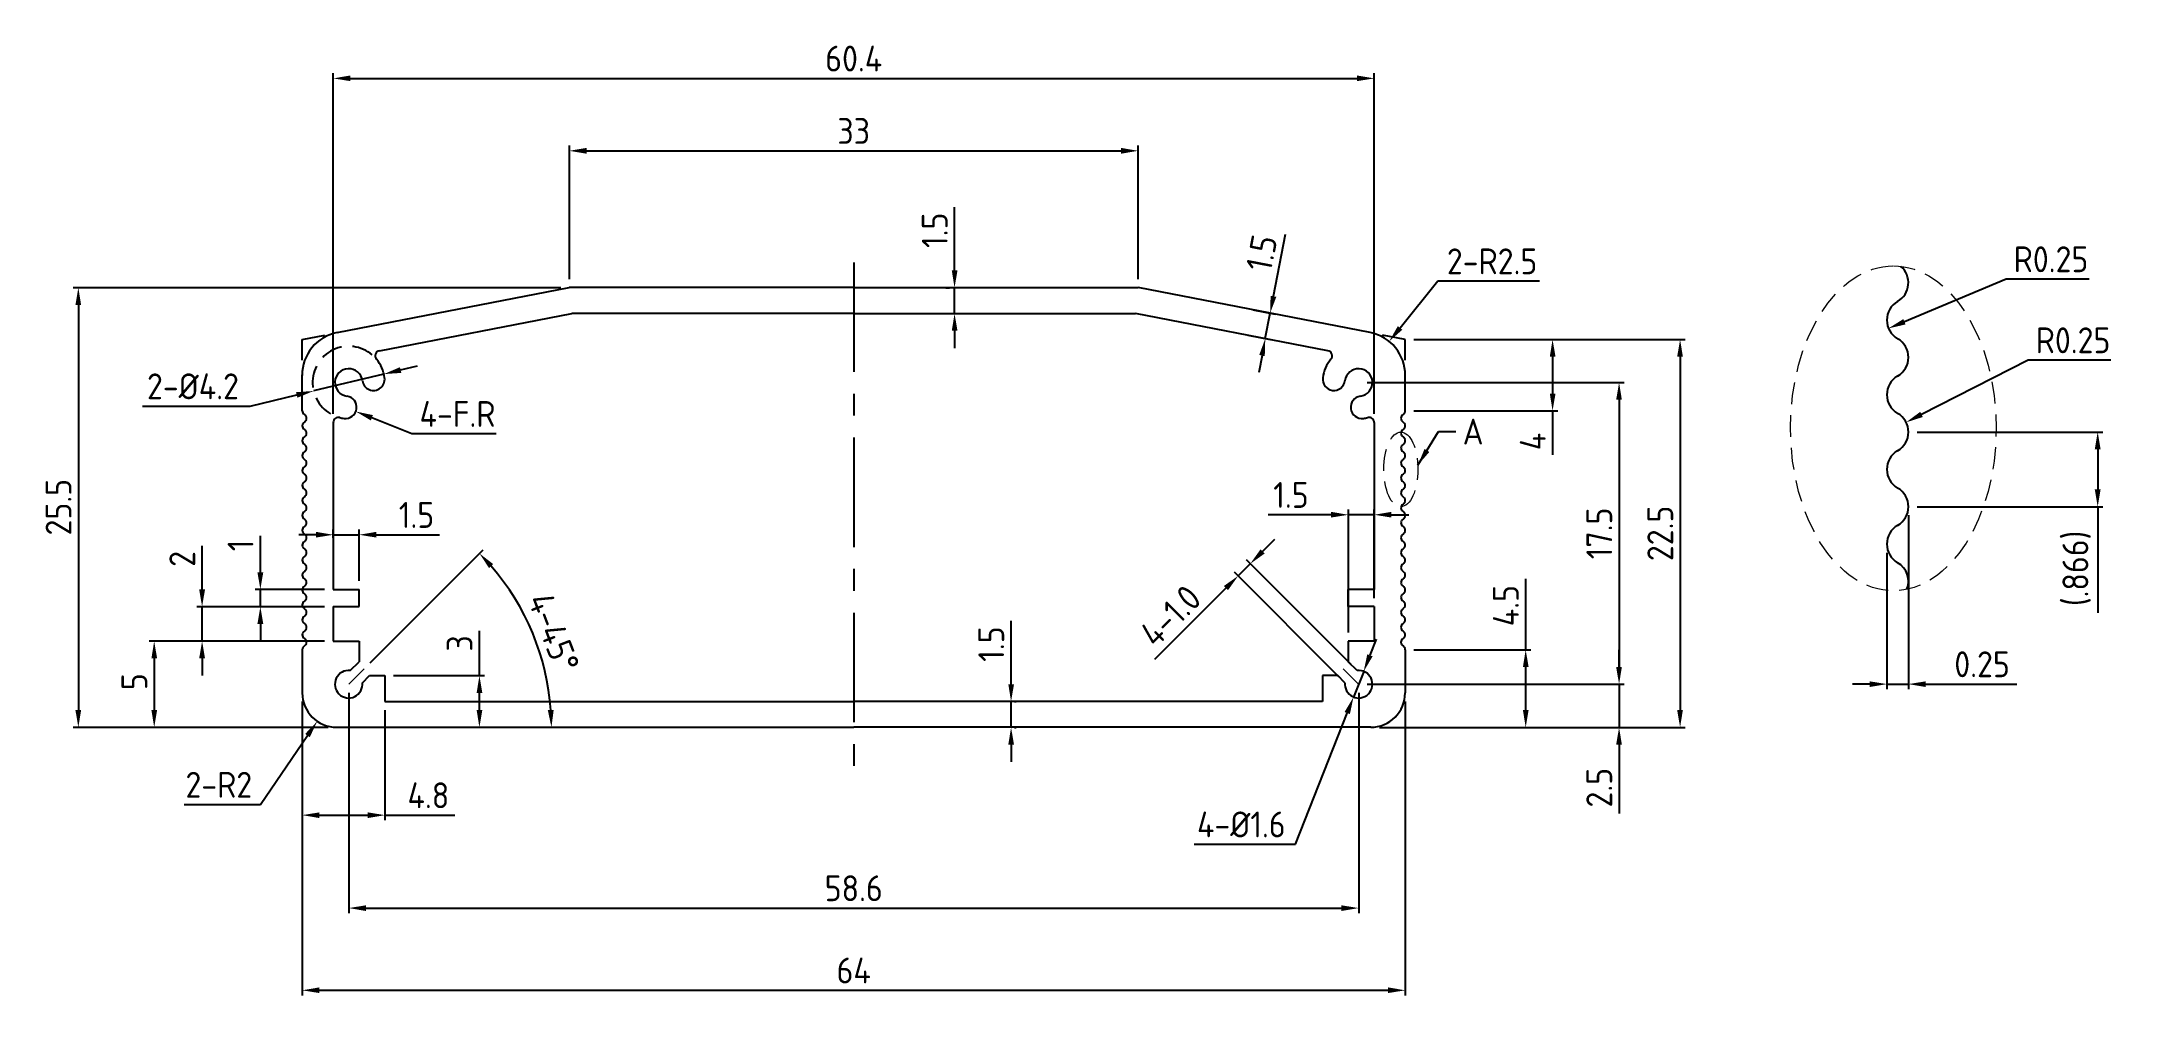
# Model space of a CAD drawing. Header units: millimetres. Extents: x 43 to 164, y 24 to 79.
import ezdxf

# ---------------------------------------------------------------- set-up
doc = ezdxf.new("R2010")
doc.units = ezdxf.units.MM
doc.header["$LTSCALE"] = 0.2
doc.linetypes.add('CENTER', pattern=[50.8, 31.75, -6.35, 6.35, -6.35])
doc.linetypes.add('HIDDEN', pattern=[9.525, 6.35, -3.175])
doc.layers.get('0').update_dxf_attribs({"lineweight": 25})
doc.layers.add('图层1', color=7, linetype='Continuous', lineweight=20)
doc.styles.get("Standard").update_dxf_attribs({"font": 'isocp2.shx'})
doc.dimstyles.new('比例2-1', dxfattribs={"dimtxt": 1.5, "dimasz": 1, "dimexe": 0.3, "dimexo": 0.5, "dimgap": 0.4, "dimtad": 1, "dimdec": 3, "dimdsep": 46, "dimtxsty": 'Standard', "dimcen": 0, "dimclrd": 5, "dimclre": 5, "dimadec": 3, "dimazin": 2, "dimtfac": 1, "dimtdec": 3, "dimtmove": 0, "dimatfit": 3, "dimfxl": 0, "dimarcsym": 0})
doc.dimstyles.new('比例2-1$3', dxfattribs={"dimtxt": 1.5, "dimasz": 1, "dimexe": 0.3, "dimexo": 0.5, "dimgap": 0.4, "dimtad": 1, "dimtih": 1, "dimtoh": 1, "dimdec": 3, "dimdsep": 46, "dimtxsty": 'Standard', "dimcen": 0, "dimclrd": 5, "dimclre": 5, "dimadec": 3, "dimazin": 2, "dimtfac": 1, "dimtdec": 3, "dimtmove": 0, "dimatfit": 3, "dimfxl": 0, "dimarcsym": 0})
doc.dimstyles.new('比例2-1$4', dxfattribs={"dimtxt": 1.5, "dimasz": 1, "dimexe": 0.3, "dimexo": 0.5, "dimgap": 0.4, "dimtad": 1, "dimtih": 1, "dimtoh": 1, "dimdec": 3, "dimdsep": 46, "dimtxsty": 'Standard', "dimcen": 0, "dimclrd": 5, "dimclre": 5, "dimadec": 3, "dimazin": 2, "dimtfac": 1, "dimtdec": 3, "dimtofl": 0, "dimtmove": 0, "dimatfit": 3, "dimfxl": 0, "dimarcsym": 0})

# ---------------------------------------------------------------- blocks, each defined once
blk = doc.blocks.new('*D2')
at = {"layer": 'Defpoints', "color": 0}
for p in [(106.69, 73.16), (73.69, 65.22), (106.69, 65.22)]:
    blk.add_point(p, dxfattribs=at)
at = {"layer": '图层1', "color": 5, "lineweight": -2}
for p, q in [((73.69, 65.72), (73.69, 73.46)), ((74.69, 73.16), (105.69, 73.16)), ((106.69, 65.72), (106.69, 73.46))]:
    blk.add_line(p, q, dxfattribs=at)
at = {"layer": '图层1', "color": 5}
for points in [[(74.69, 73.33), (74.69, 72.99), (73.69, 73.16)], [(105.69, 73.33), (105.69, 72.99), (106.69, 73.16)]]:
    blk.add_solid(points, dxfattribs=at)
at = {"layer": '图层1', "color": 0, "insert": (90.19, 74.31), "char_height": 1.5, "attachment_point": 5}
blk.add_mtext('33', dxfattribs=at)
blk = doc.blocks.new('*D3')
at = {"layer": 'Defpoints', "color": 0}
for p in [(58.19, 41.72), (122.19, 41.72), (122.19, 24.47)]:
    blk.add_point(p, dxfattribs=at)
at = {"layer": '图层1', "color": 5, "lineweight": -2}
for p, q in [((58.19, 41.22), (58.19, 24.17)), ((122.19, 41.22), (122.19, 24.17)), ((59.19, 24.47), (121.19, 24.47))]:
    blk.add_line(p, q, dxfattribs=at)
at = {"layer": '图层1', "color": 5}
for points in [[(59.19, 24.64), (59.19, 24.31), (58.19, 24.47)], [(121.19, 24.64), (121.19, 24.31), (122.19, 24.47)]]:
    blk.add_solid(points, dxfattribs=at)
at = {"layer": '图层1', "color": 0, "insert": (90.19, 25.62), "char_height": 1.5, "attachment_point": 5}
blk.add_mtext('64', dxfattribs=at)
blk = doc.blocks.new('*D4')
at = {"layer": 'Defpoints', "color": 0}
for p in [(60.89, 42.22), (119.49, 42.22), (119.49, 29.24)]:
    blk.add_point(p, dxfattribs=at)
at = {"layer": '图层1', "color": 5, "lineweight": -2}
for p, q in [((60.89, 41.72), (60.89, 28.94)), ((119.49, 41.72), (119.49, 28.94)), ((61.89, 29.24), (118.49, 29.24))]:
    blk.add_line(p, q, dxfattribs=at)
at = {"layer": '图层1', "color": 5}
for points in [[(61.89, 29.4), (61.89, 29.07), (60.89, 29.24)], [(118.49, 29.4), (118.49, 29.07), (119.49, 29.24)]]:
    blk.add_solid(points, dxfattribs=at)
at = {"layer": '图层1', "color": 0, "insert": (90.19, 30.39), "char_height": 1.5, "attachment_point": 5}
blk.add_mtext('58.6', dxfattribs=at)
blk = doc.blocks.new('*D5')
at = {"layer": 'Defpoints', "color": 0}
for p in [(120.39, 77.36), (59.99, 57.4), (120.39, 57.4)]:
    blk.add_point(p, dxfattribs=at)
at = {"layer": '图层1', "color": 5, "lineweight": -2}
for p, q in [((59.99, 57.9), (59.99, 77.66)), ((60.99, 77.36), (119.39, 77.36)), ((120.39, 57.9), (120.39, 77.66))]:
    blk.add_line(p, q, dxfattribs=at)
at = {"layer": '图层1', "color": 5}
for points in [[(60.99, 77.53), (60.99, 77.2), (59.99, 77.36)], [(119.39, 77.53), (119.39, 77.2), (120.39, 77.36)]]:
    blk.add_solid(points, dxfattribs=at)
at = {"layer": '图层1', "color": 0, "insert": (90.19, 78.51), "char_height": 1.5, "attachment_point": 5}
blk.add_mtext('60.4', dxfattribs=at)
blk = doc.blocks.new('*D6')
at = {"layer": 'Defpoints', "color": 0}
for p in [(122.19, 62.22), (120.19, 39.72), (138.14, 39.72)]:
    blk.add_point(p, dxfattribs=at)
at = {"layer": '图层1', "color": 5, "lineweight": -2}
for p, q in [((122.69, 62.22), (138.44, 62.22)), ((138.14, 61.22), (138.14, 40.72)), ((120.69, 39.72), (138.44, 39.72))]:
    blk.add_line(p, q, dxfattribs=at)
at = {"layer": '图层1', "color": 5}
for points in [[(137.97, 61.22), (138.3, 61.22), (138.14, 62.22)], [(137.97, 40.72), (138.3, 40.72), (138.14, 39.72)]]:
    blk.add_solid(points, dxfattribs=at)
at = {"layer": '图层1', "color": 0, "insert": (136.99, 50.97), "char_height": 1.5, "attachment_point": 5, "rotation": 90}
blk.add_mtext('22.5', dxfattribs=at)
blk = doc.blocks.new('*D7')
at = {"layer": 'Defpoints', "color": 0}
for p in [(119.49, 59.72), (119.49, 42.22), (134.6, 42.22)]:
    blk.add_point(p, dxfattribs=at)
at = {"layer": '图层1', "color": 5, "lineweight": -2}
for p, q in [((119.99, 59.72), (134.9, 59.72)), ((134.6, 58.72), (134.6, 43.22)), ((119.99, 42.22), (134.9, 42.22))]:
    blk.add_line(p, q, dxfattribs=at)
at = {"layer": '图层1', "color": 5}
for points in [[(134.43, 58.72), (134.76, 58.72), (134.6, 59.72)], [(134.43, 43.22), (134.76, 43.22), (134.6, 42.22)]]:
    blk.add_solid(points, dxfattribs=at)
at = {"layer": '图层1', "color": 0, "insert": (133.45, 50.97), "char_height": 1.5, "attachment_point": 5, "rotation": 90}
blk.add_mtext('17.5', dxfattribs=at)
blk = doc.blocks.new('*D8')
at = {"layer": 'Defpoints', "color": 0}
for p in [(134.6, 42.22), (129.28, 39.72), (134.6, 39.72)]:
    blk.add_point(p, dxfattribs=at)
at = {"layer": '图层1', "color": 5, "lineweight": -2}
for p, q in [((134.6, 43.22), (134.6, 44.22)), ((134.1, 42.22), (134.3, 42.22)), ((134.6, 42.22), (134.6, 39.72)), ((129.78, 39.72), (134.9, 39.72)), ((134.6, 38.72), (134.6, 34.72))]:
    blk.add_line(p, q, dxfattribs=at)
at = {"layer": '图层1', "color": 5}
for points in [[(134.43, 43.22), (134.76, 43.22), (134.6, 42.22)], [(134.43, 38.72), (134.76, 38.72), (134.6, 39.72)]]:
    blk.add_solid(points, dxfattribs=at)
at = {"layer": '图层1', "color": 0, "insert": (133.45, 36.22), "char_height": 1.5, "attachment_point": 5, "rotation": 90}
blk.add_mtext('2.5', dxfattribs=at)
blk = doc.blocks.new('*D9')
at = {"layer": 'Defpoints', "color": 0}
for p in [(73.69, 65.22), (45.2, 39.72), (60.19, 39.72)]:
    blk.add_point(p, dxfattribs=at)
at = {"layer": '图层1', "color": 5, "lineweight": -2}
for p, q in [((73.19, 65.22), (44.9, 65.22)), ((45.2, 64.22), (45.2, 40.72)), ((59.69, 39.72), (44.9, 39.72))]:
    blk.add_line(p, q, dxfattribs=at)
at = {"layer": '图层1', "color": 5}
for points in [[(45.03, 64.22), (45.36, 64.22), (45.2, 65.22)], [(45.03, 40.72), (45.36, 40.72), (45.2, 39.72)]]:
    blk.add_solid(points, dxfattribs=at)
at = {"layer": '图层1', "color": 0, "insert": (44.05, 52.49), "char_height": 1.5, "attachment_point": 5, "rotation": 90}
blk.add_mtext('25.5', dxfattribs=at)
blk = doc.blocks.new('*D10')
at = {"layer": 'Defpoints', "color": 0}
for p in [(119.78, 42.97), (119.19, 41.48)]:
    blk.add_point(p, dxfattribs=at)
at = {"layer": '图层1', "color": 5, "lineweight": -2}
for p, q in [((120.15, 43.9), (120.52, 44.83)), ((119.78, 42.97), (119.19, 41.48)), ((115.82, 32.94), (118.83, 40.55)), ((109.95, 32.94), (115.82, 32.94))]:
    blk.add_line(p, q, dxfattribs=at)
at = {"layer": '图层1', "color": 5}
for points in [[(119.99, 43.96), (120.3, 43.84), (119.78, 42.97)], [(118.67, 40.61), (118.98, 40.49), (119.19, 41.48)]]:
    blk.add_solid(points, dxfattribs=at)
at = {"layer": '图层1', "color": 0, "insert": (112.68, 34.09), "char_height": 1.5, "attachment_point": 5}
blk.add_mtext('4-%%C1.6', dxfattribs=at)
blk = doc.blocks.new('*D11')
at = {"layer": 'Defpoints', "color": 0}
for p in [(99.02, 41.22), (99.32, 41.22), (99.02, 39.72)]:
    blk.add_point(p, dxfattribs=at)
at = {"layer": '图层1', "color": 5, "lineweight": -2}
for p, q in [((99.32, 42.22), (99.32, 45.89)), ((99.32, 39.72), (99.32, 41.22)), ((99.52, 41.22), (99.62, 41.22)), ((99.32, 38.72), (99.32, 37.72)), ((99.52, 39.72), (99.62, 39.72))]:
    blk.add_line(p, q, dxfattribs=at)
at = {"layer": '图层1', "color": 5}
for points in [[(99.16, 42.22), (99.49, 42.22), (99.32, 41.22)], [(99.16, 38.72), (99.49, 38.72), (99.32, 39.72)]]:
    blk.add_solid(points, dxfattribs=at)
at = {"layer": '图层1', "color": 0, "insert": (98.17, 44.55), "char_height": 1.5, "attachment_point": 5, "rotation": 90}
blk.add_mtext('1.5', dxfattribs=at)
blk = doc.blocks.new('*D12')
at = {"layer": 'Defpoints', "color": 0}
for p in [(62.99, 42.72), (68.47, 39.72), (70.29, 39.72)]:
    blk.add_point(p, dxfattribs=at)
at = {"layer": '图层1', "color": 5, "lineweight": -2}
for p, q in [((68.47, 42.72), (68.47, 45.32)), ((63.49, 42.72), (68.77, 42.72)), ((68.47, 40.72), (68.47, 41.72)), ((69.79, 39.72), (68.17, 39.72))]:
    blk.add_line(p, q, dxfattribs=at)
at = {"layer": '图层1', "color": 5}
for points in [[(68.31, 41.72), (68.64, 41.72), (68.47, 42.72)], [(68.31, 40.72), (68.64, 40.72), (68.47, 39.72)]]:
    blk.add_solid(points, dxfattribs=at)
at = {"layer": '图层1', "color": 0, "insert": (67.32, 44.59), "char_height": 1.5, "attachment_point": 5, "rotation": 90}
blk.add_mtext('3', dxfattribs=at)
blk = doc.blocks.new('*D13')
at = {"layer": 'Defpoints', "color": 0}
for p in [(58.19, 41.72), (62.99, 41.22), (62.99, 34.63)]:
    blk.add_point(p, dxfattribs=at)
at = {"layer": '图层1', "color": 5, "lineweight": -2}
for p, q in [((58.19, 41.22), (58.19, 34.33)), ((62.99, 40.72), (62.99, 34.33)), ((59.19, 34.63), (61.99, 34.63)), ((62.99, 34.63), (67.04, 34.63))]:
    blk.add_line(p, q, dxfattribs=at)
at = {"layer": '图层1', "color": 5}
for points in [[(59.19, 34.79), (59.19, 34.46), (58.19, 34.63)], [(61.99, 34.79), (61.99, 34.46), (62.99, 34.63)]]:
    blk.add_solid(points, dxfattribs=at)
at = {"layer": '图层1', "color": 0, "insert": (65.51, 35.78), "char_height": 1.5, "attachment_point": 5}
blk.add_mtext('4.8', dxfattribs=at)
blk = doc.blocks.new('*D14')
at = {"layer": 'Defpoints', "color": 0}
for p in [(59.99, 44.72), (49.6, 39.72), (56.84, 39.72)]:
    blk.add_point(p, dxfattribs=at)
at = {"layer": '图层1', "color": 5, "lineweight": -2}
for p, q in [((59.49, 44.72), (49.3, 44.72)), ((49.6, 43.72), (49.6, 40.72)), ((56.34, 39.72), (49.3, 39.72))]:
    blk.add_line(p, q, dxfattribs=at)
at = {"layer": '图层1', "color": 5}
for points in [[(49.44, 43.72), (49.77, 43.72), (49.6, 44.72)], [(49.44, 40.72), (49.77, 40.72), (49.6, 39.72)]]:
    blk.add_solid(points, dxfattribs=at)
at = {"layer": '图层1', "color": 0, "insert": (48.45, 42.37), "char_height": 1.5, "attachment_point": 5, "rotation": 90}
blk.add_mtext('5', dxfattribs=at)
blk = doc.blocks.new('*D15')
at = {"layer": 'Defpoints', "color": 0}
for p in [(96.04, 65.22), (96.04, 65.22), (95.62, 63.72)]:
    blk.add_point(p, dxfattribs=at)
at = {"layer": '图层1', "color": 5, "lineweight": -2}
for p, q in [((96.04, 66.22), (96.04, 69.89)), ((95.54, 65.22), (95.74, 65.22)), ((96.04, 63.72), (96.04, 65.22)), ((96.04, 62.72), (96.04, 61.72)), ((96.12, 63.72), (96.34, 63.72))]:
    blk.add_line(p, q, dxfattribs=at)
at = {"layer": '图层1', "color": 5}
for points in [[(95.88, 66.22), (96.21, 66.22), (96.04, 65.22)], [(95.88, 62.72), (96.21, 62.72), (96.04, 63.72)]]:
    blk.add_solid(points, dxfattribs=at)
at = {"layer": '图层1', "color": 0, "insert": (94.89, 68.55), "char_height": 1.5, "attachment_point": 5, "rotation": 90}
blk.add_mtext('1.5', dxfattribs=at)
blk = doc.blocks.new('*D16')
at = {"layer": 'Defpoints', "color": 0}
for p in [(112.85, 64.03), (114.35, 63.74), (112.57, 62.56)]:
    blk.add_point(p, dxfattribs=at)
at = {"layer": '图层1', "color": 5, "lineweight": -2}
for p, q in [((114.54, 64.72), (115.24, 68.32)), ((113.35, 63.93), (114.65, 63.68)), ((114.07, 62.27), (114.35, 63.74)), ((113.06, 62.46), (114.36, 62.21)), ((113.88, 61.28), (113.69, 60.3))]:
    blk.add_line(p, q, dxfattribs=at)
at = {"layer": '图层1', "color": 5}
for points in [[(114.38, 64.75), (114.71, 64.69), (114.35, 63.74)], [(113.72, 61.32), (114.04, 61.25), (114.07, 62.27)]]:
    blk.add_solid(points, dxfattribs=at)
at = {"layer": '图层1', "color": 0, "insert": (113.86, 67.23), "char_height": 1.5, "attachment_point": 5, "rotation": 79.0459}
blk.add_mtext('1.5', dxfattribs=at)
blk = doc.blocks.new('*D17')
at = {"layer": 'Defpoints', "color": 0}
for p in [(61.49, 50.89), (59.99, 50.21), (61.49, 47.72)]:
    blk.add_point(p, dxfattribs=at)
at = {"layer": '图层1', "color": 5, "lineweight": -2}
for p, q in [((58.99, 50.89), (57.99, 50.89)), ((59.99, 50.71), (59.99, 51.19)), ((59.99, 50.89), (61.49, 50.89)), ((61.49, 48.22), (61.49, 51.19)), ((62.49, 50.89), (66.15, 50.89))]:
    blk.add_line(p, q, dxfattribs=at)
at = {"layer": '图层1', "color": 5}
for points in [[(58.99, 51.06), (58.99, 50.73), (59.99, 50.89)], [(62.49, 51.06), (62.49, 50.73), (61.49, 50.89)]]:
    blk.add_solid(points, dxfattribs=at)
at = {"layer": '图层1', "color": 0, "insert": (64.82, 52.04), "char_height": 1.5, "attachment_point": 5}
blk.add_mtext('1.5', dxfattribs=at)
blk = doc.blocks.new('*D18')
at = {"layer": 'Defpoints', "color": 0}
for p in [(70.74, 46.85), (60.89, 42.22), (61.78, 43.12), (60.19, 39.72), (90.19, 39.72)]:
    blk.add_point(p, dxfattribs=at)
at = {"layer": '图层1', "color": 5, "lineweight": -2}
blk.add_line((62.14, 43.47), (68.68, 50.02), dxfattribs=at)
blk.add_arc((58.39, 39.72), 14.26, 4.0193, 40.9807, dxfattribs=at)
at = {"layer": '图层1', "color": 5}
for points in [[(69.03, 48.96), (69.27, 49.19), (68.47, 49.81)], [(72.78, 40.73), (72.44, 40.72), (72.65, 39.72)]]:
    blk.add_solid(points, dxfattribs=at)
at = {"layer": '图层1', "color": 0, "insert": (72.78, 45.22), "char_height": 1.5, "attachment_point": 5, "rotation": 290.8867}
blk.add_mtext('4-45%%D', dxfattribs=at)
blk = doc.blocks.new('*D19')
at = {"layer": 'Defpoints', "color": 0}
for p in [(112.5, 48.51), (118.69, 42.31), (119.4, 43.02)]:
    blk.add_point(p, dxfattribs=at)
at = {"layer": '图层1', "color": 5, "lineweight": -2}
for p, q in [((113.91, 49.92), (114.62, 50.63)), ((119.05, 43.37), (112.99, 49.43)), ((118.34, 42.66), (112.29, 48.72)), ((113.2, 49.21), (112.5, 48.51)), ((111.79, 47.8), (107.65, 43.66))]:
    blk.add_line(p, q, dxfattribs=at)
at = {"layer": '图层1', "color": 5}
for points in [[(113.79, 50.04), (114.03, 49.8), (113.2, 49.21)], [(111.67, 47.92), (111.91, 47.68), (112.5, 48.51)]]:
    blk.add_solid(points, dxfattribs=at)
at = {"layer": '图层1', "color": 0, "insert": (108.56, 46.19), "char_height": 1.5, "attachment_point": 5, "rotation": 45}
blk.add_mtext('4-1.0', dxfattribs=at)
blk = doc.blocks.new('*D20')
at = {"layer": 'Defpoints', "color": 0}
for p in [(59.99, 46.72), (52.38, 44.72), (59.99, 44.72)]:
    blk.add_point(p, dxfattribs=at)
at = {"layer": '图层1', "color": 5, "lineweight": -2}
for p, q in [((52.38, 47.72), (52.38, 50.25)), ((59.49, 46.72), (52.08, 46.72)), ((52.38, 44.72), (52.38, 46.72)), ((59.49, 44.72), (52.08, 44.72)), ((52.38, 43.72), (52.38, 42.72))]:
    blk.add_line(p, q, dxfattribs=at)
at = {"layer": '图层1', "color": 5}
for points in [[(52.21, 47.72), (52.55, 47.72), (52.38, 46.72)], [(52.21, 43.72), (52.55, 43.72), (52.38, 44.72)]]:
    blk.add_solid(points, dxfattribs=at)
at = {"layer": '图层1', "color": 0, "insert": (51.23, 49.49), "char_height": 1.5, "attachment_point": 5, "rotation": 90}
blk.add_mtext('2', dxfattribs=at)
blk = doc.blocks.new('*D21')
at = {"layer": 'Defpoints', "color": 0}
for p in [(59.99, 47.72), (55.76, 46.72), (59.99, 46.72)]:
    blk.add_point(p, dxfattribs=at)
at = {"layer": '图层1', "color": 5, "lineweight": -2}
for p, q in [((55.76, 48.72), (55.76, 50.82)), ((59.49, 47.72), (55.46, 47.72)), ((55.76, 46.72), (55.76, 47.72)), ((59.49, 46.72), (55.46, 46.72)), ((55.76, 45.72), (55.76, 44.72))]:
    blk.add_line(p, q, dxfattribs=at)
at = {"layer": '图层1', "color": 5}
for points in [[(55.59, 48.72), (55.93, 48.72), (55.76, 47.72)], [(55.59, 45.72), (55.93, 45.72), (55.76, 46.72)]]:
    blk.add_solid(points, dxfattribs=at)
at = {"layer": '图层1', "color": 0, "insert": (54.61, 50.27), "char_height": 1.5, "attachment_point": 5, "rotation": 90}
blk.add_mtext('1', dxfattribs=at)
blk = doc.blocks.new('*D22')
at = {"layer": 'Defpoints', "color": 0}
for p in [(120.39, 52.05), (120.39, 46.72), (118.89, 44.72)]:
    blk.add_point(p, dxfattribs=at)
at = {"layer": '图层1', "color": 5, "lineweight": -2}
for p, q in [((117.89, 52.05), (114.23, 52.05)), ((118.89, 45.22), (118.89, 52.35)), ((120.39, 52.05), (118.89, 52.05)), ((120.39, 47.22), (120.39, 52.35)), ((121.39, 52.05), (122.39, 52.05))]:
    blk.add_line(p, q, dxfattribs=at)
at = {"layer": '图层1', "color": 5}
for points in [[(117.89, 52.22), (117.89, 51.89), (118.89, 52.05)], [(121.39, 52.22), (121.39, 51.89), (120.39, 52.05)]]:
    blk.add_solid(points, dxfattribs=at)
at = {"layer": '图层1', "color": 0, "insert": (115.56, 53.2), "char_height": 1.5, "attachment_point": 5}
blk.add_mtext('1.5', dxfattribs=at)
blk = doc.blocks.new('*D23')
at = {"layer": 'Defpoints', "color": 0}
for p in [(122.19, 44.22), (126.47, 39.72), (129.18, 39.72)]:
    blk.add_point(p, dxfattribs=at)
at = {"layer": '图层1', "color": 5, "lineweight": -2}
for p, q in [((129.18, 44.22), (129.18, 48.34)), ((122.69, 44.22), (129.48, 44.22)), ((129.18, 40.72), (129.18, 43.22)), ((126.97, 39.72), (129.48, 39.72))]:
    blk.add_line(p, q, dxfattribs=at)
at = {"layer": '图层1', "color": 5}
for points in [[(129.02, 43.22), (129.35, 43.22), (129.18, 44.22)], [(129.02, 40.72), (129.35, 40.72), (129.18, 39.72)]]:
    blk.add_solid(points, dxfattribs=at)
at = {"layer": '图层1', "color": 0, "insert": (128.03, 46.78), "char_height": 1.5, "attachment_point": 5, "rotation": 90}
blk.add_mtext('4.5', dxfattribs=at)
blk = doc.blocks.new('*D24')
at = {"layer": 'Defpoints', "color": 0}
for p in [(58.85, 59.23), (62.93, 60.21)]:
    blk.add_point(p, dxfattribs=at)
at = {"layer": '图层1', "color": 5, "lineweight": -2}
for p, q in [((63.9, 60.45), (64.87, 60.68)), ((62.93, 60.21), (58.85, 59.23)), ((48.93, 58.35), (55.16, 58.35)), ((55.16, 58.35), (57.87, 59))]:
    blk.add_line(p, q, dxfattribs=at)
at = {"layer": '图层1', "color": 5}
for points in [[(63.86, 60.61), (63.94, 60.28), (62.93, 60.21)], [(57.83, 59.16), (57.91, 58.84), (58.85, 59.23)]]:
    blk.add_solid(points, dxfattribs=at)
at = {"layer": '图层1', "color": 0, "insert": (51.85, 59.5), "char_height": 1.5, "attachment_point": 5}
blk.add_mtext('2-%%C4.2', dxfattribs=at)
blk = doc.blocks.new('*D25')
at = {"layer": 'Defpoints', "color": 0}
for p in [(60.7, 58.29), (61.3, 58.04)]:
    blk.add_point(p, dxfattribs=at)
at = {"layer": '图层1', "color": 5, "lineweight": -2}
for p, q in [((64.55, 56.75), (62.23, 57.67)), ((69.45, 56.75), (64.55, 56.75))]:
    blk.add_line(p, q, dxfattribs=at)
at = {"layer": '图层1', "color": 5}
blk.add_solid([(62.29, 57.83), (62.17, 57.52), (61.3, 58.04)], dxfattribs=at)
at = {"layer": '图层1', "color": 0, "insert": (67.2, 57.9), "char_height": 1.5, "attachment_point": 5}
blk.add_mtext('4-F.R', dxfattribs=at)
blk = doc.blocks.new('*D26')
at = {"layer": 'Defpoints', "color": 0}
for p in [(60.19, 41.72), (59.06, 40.07)]:
    blk.add_point(p, dxfattribs=at)
at = {"layer": '图层1', "color": 5, "lineweight": -2}
for p, q in [((55.76, 35.24), (58.5, 39.25)), ((51.33, 35.24), (55.76, 35.24))]:
    blk.add_line(p, q, dxfattribs=at)
at = {"layer": '图层1', "color": 5}
blk.add_solid([(58.36, 39.34), (58.63, 39.15), (59.06, 40.07)], dxfattribs=at)
at = {"layer": '图层1', "color": 0, "insert": (53.35, 36.39), "char_height": 1.5, "attachment_point": 5}
blk.add_mtext('2-R2', dxfattribs=at)
blk = doc.blocks.new('*D27')
at = {"layer": 'Defpoints', "color": 0}
for p in [(121.26, 62.11), (119.69, 60.16)]:
    blk.add_point(p, dxfattribs=at)
at = {"layer": '图层1', "color": 5, "lineweight": -2}
for p, q in [((124.08, 65.6), (121.89, 62.88)), ((129.98, 65.6), (124.08, 65.6))]:
    blk.add_line(p, q, dxfattribs=at)
at = {"layer": '图层1', "color": 5}
blk.add_solid([(121.76, 62.99), (122.02, 62.78), (121.26, 62.11)], dxfattribs=at)
at = {"layer": '图层1', "color": 0, "insert": (127.23, 66.75), "char_height": 1.5, "attachment_point": 5}
blk.add_mtext('2-R2.5', dxfattribs=at)
blk = doc.blocks.new('*D28')
at = {"layer": 'Defpoints', "color": 0}
for p in [(151.39, 56.85), (151.39, 52.52), (162.37, 52.52)]:
    blk.add_point(p, dxfattribs=at)
at = {"layer": '图层1', "color": 5, "lineweight": -2}
for p, q in [((151.89, 56.85), (162.67, 56.85)), ((162.37, 55.85), (162.37, 53.52)), ((151.89, 52.52), (162.67, 52.52)), ((162.37, 52.52), (162.37, 46.37))]:
    blk.add_line(p, q, dxfattribs=at)
at = {"layer": '图层1', "color": 5}
for points in [[(162.2, 55.85), (162.54, 55.85), (162.37, 56.85)], [(162.2, 53.52), (162.54, 53.52), (162.37, 52.52)]]:
    blk.add_solid(points, dxfattribs=at)
at = {"layer": '图层1', "color": 0, "insert": (161.15, 48.94), "char_height": 1.5, "attachment_point": 5, "rotation": 90}
blk.add_mtext('(.866)', dxfattribs=at)
blk = doc.blocks.new('*D29')
at = {"layer": 'Defpoints', "color": 0}
for p in [(151.39, 52.52), (150.14, 50.35), (151.39, 42.23)]:
    blk.add_point(p, dxfattribs=at)
at = {"layer": '图层1', "color": 5, "lineweight": -2}
for p, q in [((151.39, 52.02), (151.39, 41.93)), ((150.14, 49.85), (150.14, 41.93)), ((149.14, 42.23), (148.14, 42.23)), ((150.14, 42.23), (151.39, 42.23)), ((152.39, 42.23), (157.67, 42.23))]:
    blk.add_line(p, q, dxfattribs=at)
at = {"layer": '图层1', "color": 5}
for points in [[(149.14, 42.39), (149.14, 42.06), (150.14, 42.23)], [(152.39, 42.39), (152.39, 42.06), (151.39, 42.23)]]:
    blk.add_solid(points, dxfattribs=at)
at = {"layer": '图层1', "color": 0, "insert": (155.66, 43.38), "char_height": 1.5, "attachment_point": 5}
blk.add_mtext('0.25', dxfattribs=at)
blk = doc.blocks.new('*D30')
at = {"layer": 'Defpoints', "color": 0}
for p in [(150.23, 62.86), (151.39, 63.34)]:
    blk.add_point(p, dxfattribs=at)
at = {"layer": '图层1', "color": 5, "lineweight": -2}
for p, q in [((157.06, 65.72), (151.16, 63.25)), ((161.87, 65.72), (157.06, 65.72))]:
    blk.add_line(p, q, dxfattribs=at)
at = {"layer": '图层1', "color": 5}
blk.add_solid([(151.09, 63.4), (151.22, 63.09), (150.23, 62.86)], dxfattribs=at)
at = {"layer": '图层1', "color": 0, "insert": (159.66, 66.87), "char_height": 1.5, "attachment_point": 5}
blk.add_mtext('R0.25', dxfattribs=at)
blk = doc.blocks.new('*D31')
at = {"layer": 'Defpoints', "color": 0}
for p in [(150.14, 56.85), (151.25, 57.41)]:
    blk.add_point(p, dxfattribs=at)
at = {"layer": '图层1', "color": 5, "lineweight": -2}
for p, q in [((158.33, 61.02), (152.14, 57.87)), ((163.14, 61.02), (158.33, 61.02))]:
    blk.add_line(p, q, dxfattribs=at)
at = {"layer": '图层1', "color": 5}
blk.add_solid([(152.07, 58.02), (152.22, 57.72), (151.25, 57.41)], dxfattribs=at)
at = {"layer": '图层1', "color": 0, "insert": (160.94, 62.17), "char_height": 1.5, "attachment_point": 5}
blk.add_mtext('R0.25', dxfattribs=at)
blk = doc.blocks.new('*D32')
at = {"layer": 'Defpoints', "color": 0}
for p in [(124.63, 62.22), (122.19, 58.08), (130.74, 58.08)]:
    blk.add_point(p, dxfattribs=at)
at = {"layer": '图层1', "color": 5, "lineweight": -2}
for p, q in [((125.13, 62.22), (131.04, 62.22)), ((130.74, 61.22), (130.74, 59.08)), ((122.69, 58.08), (131.04, 58.08)), ((130.74, 58.08), (130.74, 55.53))]:
    blk.add_line(p, q, dxfattribs=at)
at = {"layer": '图层1', "color": 5}
for points in [[(130.58, 61.22), (130.91, 61.22), (130.74, 62.22)], [(130.58, 59.08), (130.91, 59.08), (130.74, 58.08)]]:
    blk.add_solid(points, dxfattribs=at)
at = {"layer": '图层1', "color": 0, "insert": (129.59, 56.3), "char_height": 1.5, "attachment_point": 5, "rotation": 90}
blk.add_mtext('4', dxfattribs=at)

msp = doc.modelspace()

# ---------------------------------------------------------------- linework, layer by layer
at = {"color": 4, "linetype": 'CENTER'}
msp.add_line((90.1873, 66.6906), (90.1873, 37.14), dxfattribs=at)
for p, q in [((60.2122, 62.6152), (73.6873, 65.2233)), ((90.1873, 65.2233), (73.6873, 65.2233)), ((90.1873, 65.2233), (106.6873, 65.2233)), ((120.1623, 62.6152), (106.6873, 65.2233)), ((62.6671, 61.5625), (73.8311, 63.7233)), ((90.1873, 63.7233), (73.8311, 63.7233)), ((90.1873, 63.7233), (106.5434, 63.7233)), ((117.7075, 61.5625), (106.5434, 63.7233)), ((58.1873, 58.0797), (58.1873, 60.1608)), ((122.1873, 58.0797), (122.1873, 60.1608)), ((59.9873, 57.3995), (59.9873, 47.7233)), ((120.3873, 57.3995), (120.3873, 47.7233)), ((59.9873, 47.7233), (61.4873, 47.7233)), ((61.4873, 46.7233), (61.4873, 47.7233)), ((118.8873, 46.7233), (118.8873, 47.7233)), ((120.3873, 47.7233), (118.8873, 47.7233)), ((59.9873, 46.7233), (59.9873, 44.7233)), ((59.9873, 46.7233), (61.4873, 46.7233)), ((120.3873, 46.7233), (118.8873, 46.7233)), ((120.3873, 46.7233), (120.3873, 44.7233)), ((59.9873, 44.7233), (61.4873, 44.7233)), ((61.4873, 44.7233), (61.4873, 43.5304)), ((118.8873, 44.7233), (118.8873, 43.5304)), ((120.3873, 44.7233), (118.8873, 44.7233)), ((58.1873, 44.2233), (58.1873, 41.7233)), ((60.9753, 43.0184), (61.4873, 43.5304)), ((119.3992, 43.0184), (118.8873, 43.5304)), ((122.1873, 44.2233), (122.1873, 41.7233)), ((61.6824, 42.3113), (62.0944, 42.7233)), ((62.0944, 42.7233), (62.9873, 42.7233)), ((62.9873, 42.7233), (62.9873, 41.2233)), ((117.3873, 42.7233), (117.3873, 41.2233)), ((118.2802, 42.7233), (117.3873, 42.7233)), ((118.6921, 42.3113), (118.2802, 42.7233)), ((62.9873, 41.2233), (90.1873, 41.2233)), ((117.3873, 41.2233), (90.1873, 41.2233)), ((60.1873, 39.7233), (90.1873, 39.7233)), ((120.1873, 39.7233), (90.1873, 39.7233))]:
    msp.add_line(p, q)
at = {"color": 4}
for p, q in [((58.1873, 62.2233), (59.4948, 62.4763)), ((58.1873, 61.0084), (58.1873, 62.2233)), ((122.1873, 62.2233), (120.8798, 62.4763)), ((122.1873, 61.0084), (122.1873, 62.2233))]:
    msp.add_line(p, q, dxfattribs=at)
for centre, radius, start, end in [((150.1376, 65.5079), 1.25, 300, 49.368939), ((151.3876, 63.3428), 1.25, 120, 180), ((151.3876, 63.3428), 1.25, 180, 240), ((60.6873, 60.1608), 2.5, 100.954063, 180.734111), ((62.7241, 61.268), 0.3, 100.954063, 220.062365), ((117.6504, 61.268), 0.3, 319.937635, 79.045937), ((119.6873, 60.1608), 2.5, 359.265889, 79.045937), ((150.1376, 61.1778), 1.25, 300, 60), ((60.8873, 59.7233), 0.8, 7.476487, 262.523513), ((60.8873, 59.7233), 2.1, 7.476487, 40.062365), ((119.4873, 59.7233), 2.1, 139.937635, 172.523513), ((119.4873, 59.7233), 0.8, 277.476487, 172.523513), ((62.3249, 59.9119), 0.65, 187.476487, 7.476487), ((118.0496, 59.9119), 0.65, 172.523513, 352.523513), ((151.3876, 59.0127), 1.25, 120, 180), ((58.4373, 58.0797), 0.25, 180, 240), ((58.1873, 57.6467), 0.25, 0, 60), ((60.6986, 58.2856), 0.65, 262.523513, 82.523513), ((119.6759, 58.2856), 0.65, 97.476487, 277.476487), ((122.1873, 57.6467), 0.25, 120, 180), ((121.9373, 58.0797), 0.25, 300, 0), ((151.3876, 59.0127), 1.25, 180, 240), ((150.1376, 56.8476), 1.25, 300, 60), ((58.4373, 57.2137), 0.25, 120, 240), ((58.1873, 57.6467), 0.25, 300, 0), ((58.1873, 56.7806), 0.25, 0, 60), ((58.1873, 56.7806), 0.25, 300, 0), ((60.2873, 57.3995), 0.3, 75.522488, 180), ((60.8873, 59.7233), 2.1, 255.522488, 262.523513), ((119.4873, 59.7233), 2.1, 277.476487, 284.477512), ((120.0873, 57.3995), 0.3, 0, 104.477512), ((122.1873, 57.6467), 0.25, 180, 240), ((122.1873, 56.7806), 0.25, 120, 180), ((122.1873, 56.7806), 0.25, 180, 240), ((121.9373, 57.2137), 0.25, 300, 60), ((58.4373, 56.3476), 0.25, 120, 240), ((58.4373, 55.4816), 0.25, 120, 240), ((58.1873, 55.9146), 0.25, 0, 60), ((58.1873, 55.9146), 0.25, 300, 0), ((122.1873, 55.9146), 0.25, 120, 180), ((122.1873, 55.9146), 0.25, 180, 240), ((121.9373, 56.3476), 0.25, 300, 60), ((121.9373, 55.4816), 0.25, 300, 60), ((151.3876, 54.6826), 1.25, 120, 180), ((58.4373, 54.6156), 0.25, 120, 240), ((58.1873, 55.0486), 0.25, 0, 60), ((58.1873, 55.0486), 0.25, 300, 0), ((58.1873, 54.1826), 0.25, 0, 60), ((122.1873, 55.0486), 0.25, 120, 180), ((122.1873, 55.0486), 0.25, 180, 240), ((122.1873, 54.1826), 0.25, 120, 180), ((121.9373, 54.6156), 0.25, 300, 60), ((151.3876, 54.6826), 1.25, 180, 240), ((58.4373, 53.7496), 0.25, 120, 240), ((58.4373, 52.8835), 0.25, 120, 240), ((58.1873, 54.1826), 0.25, 300, 0), ((58.1873, 53.3165), 0.25, 0, 60), ((58.1873, 53.3165), 0.25, 300, 0), ((122.1873, 54.1826), 0.25, 180, 240), ((122.1873, 53.3165), 0.25, 120, 180), ((122.1873, 53.3165), 0.25, 180, 240), ((121.9373, 53.7496), 0.25, 300, 60), ((121.9373, 52.8835), 0.25, 300, 60), ((150.1376, 52.5175), 1.25, 300, 60), ((58.4373, 52.0175), 0.25, 120, 240), ((58.1873, 52.4505), 0.25, 0, 60), ((58.1873, 52.4505), 0.25, 300, 0), ((122.1873, 52.4505), 0.25, 120, 180), ((122.1873, 52.4505), 0.25, 180, 240), ((121.9373, 52.0175), 0.25, 300, 60), ((58.4373, 51.1515), 0.25, 120, 240), ((58.1873, 51.5845), 0.25, 0, 60), ((58.1873, 51.5845), 0.25, 300, 0), ((58.1873, 50.7185), 0.25, 0, 60), ((58.1873, 50.7185), 0.25, 300, 0), ((122.1873, 51.5845), 0.25, 120, 180), ((122.1873, 51.5845), 0.25, 180, 240), ((122.1873, 50.7185), 0.25, 120, 180), ((122.1873, 50.7185), 0.25, 180, 240), ((121.9373, 51.1515), 0.25, 300, 60), ((151.3876, 50.3524), 1.25, 120, 180), ((58.4373, 50.2855), 0.25, 120, 240), ((58.4373, 49.4194), 0.25, 120, 240), ((58.1873, 49.8524), 0.25, 0, 60), ((58.1873, 49.8524), 0.25, 300, 0), ((122.1873, 49.8524), 0.25, 120, 180), ((122.1873, 49.8524), 0.25, 180, 240), ((121.9373, 50.2855), 0.25, 300, 60), ((121.9373, 49.4194), 0.25, 300, 60), ((151.3876, 50.3524), 1.25, 180, 240), ((58.4373, 48.5534), 0.25, 120, 240), ((58.1873, 48.9864), 0.25, 0, 60), ((58.1873, 48.9864), 0.25, 300, 0), ((58.1873, 48.1204), 0.25, 0, 60), ((122.1873, 48.9864), 0.25, 120, 180), ((122.1873, 48.9864), 0.25, 180, 240), ((122.1873, 48.1204), 0.25, 120, 180), ((121.9373, 48.5534), 0.25, 300, 60), ((150.1376, 48.1874), 1.25, 338.474381, 60), ((58.4373, 47.6874), 0.25, 120, 240), ((58.4373, 46.8214), 0.25, 120, 240), ((58.1873, 48.1204), 0.25, 300, 0), ((58.1873, 47.2544), 0.25, 0, 60), ((58.1873, 47.2544), 0.25, 300, 0), ((122.1873, 48.1204), 0.25, 180, 240), ((122.1873, 47.2544), 0.25, 120, 180), ((122.1873, 47.2544), 0.25, 180, 240), ((121.9373, 47.6874), 0.25, 300, 60), ((121.9373, 46.8214), 0.25, 300, 60), ((58.4373, 45.9553), 0.25, 120, 240), ((58.1873, 46.3883), 0.25, 0, 60), ((58.1873, 46.3883), 0.25, 300, 0), ((122.1873, 46.3883), 0.25, 120, 180), ((122.1873, 46.3883), 0.25, 180, 240), ((121.9373, 45.9553), 0.25, 300, 60), ((58.4373, 45.0893), 0.25, 120, 240), ((58.1873, 45.5223), 0.25, 0, 60), ((58.1873, 45.5223), 0.25, 300, 0), ((58.1873, 44.6563), 0.25, 300, 60), ((122.1873, 45.5223), 0.25, 120, 180), ((122.1873, 45.5223), 0.25, 180, 240), ((122.1873, 44.6563), 0.25, 120, 240), ((121.9373, 45.0893), 0.25, 300, 60), ((58.4373, 44.2233), 0.25, 120, 180), ((121.9373, 44.2233), 0.25, 360, 60), ((60.8873, 42.2233), 0.8, 83.682187, 6.317813), ((119.4873, 42.2233), 0.8, 173.682187, 96.317813), ((60.1873, 41.7233), 2, 180, 270), ((120.1873, 41.7233), 2, 270, 0)]:
    msp.add_arc(centre, radius, start, end)
at = {"color": 4, "linetype": 'HIDDEN'}
msp.add_arc((60.8873, 59.7233), 2.1, 49.392275, 248.452171, dxfattribs=at)
at = {"layer": '图层1', "color": 4}
for p, q in [((122.1873, 62.2233), (120.8798, 62.4763)), ((122.1873, 61.0084), (122.1873, 62.2233)), ((60.8873, 42.2233), (61.7816, 43.1176)), ((119.4873, 42.2233), (118.593, 43.1176))]:
    msp.add_line(p, q, dxfattribs=at)
at = {"layer": '图层1', "color": 4, "linetype": 'HIDDEN'}
for centre, major_axis, ratio in [((150.5126, 57.0641), (0, 9.4179), 0.63322573), ((121.9373, 54.6826), (0, 2.1651), 0.45883311)]:
    msp.add_ellipse(centre, major_axis=major_axis, ratio=ratio, dxfattribs=at)

# ---------------------------------------------------------------- texts
at = {"layer": '图层1', "insert": (125.5228, 57.6248), "char_height": 1.5, "attachment_point": 1}
msp.add_mtext('A', dxfattribs=at)

# ---------------------------------------------------------------- dimensions: what is measured, and where the dimension line sits
at = {"layer": '图层1'}
for base, p1, p2, picture, middle in [((120.3873, 77.3621), (59.9873, 57.3995), (120.3873, 57.3995), '*D5', (90.1863, 77.3621)), ((120.3873, 52.053), (118.8873, 44.7233), (120.3873, 46.7233), '*D22', (115.5562, 52.053)), ((62.9873, 34.6281), (58.1873, 41.7233), (62.9873, 41.2233), '*D13', (65.5123, 34.6281))]:
    dim = msp.add_linear_dim(base=base, p1=p1, p2=p2, dimstyle='比例2-1', dxfattribs=at)
    dim.commit()
    dim.dimension.update_dxf_attribs({"geometry": picture, "text_midpoint": middle, "dimtype": 160})
for base, p1, p2, picture, middle in [((106.6873, 73.159), (73.6873, 65.2233), (106.6873, 65.2233), '*D2', (90.1873, 74.309)), ((61.4873, 50.894), (59.9873, 50.2112), (61.4873, 47.7233), '*D17', (64.8183, 52.044)), ((119.4873, 29.2351), (60.8873, 42.2233), (119.4873, 42.2233), '*D4', (90.1873, 30.3851)), ((122.1873, 24.4723), (58.1873, 41.7233), (122.1873, 41.7233), '*D3', (90.1873, 25.6223))]:
    dim = msp.add_linear_dim(base=base, p1=p1, p2=p2, dimstyle='比例2-1', dxfattribs=at)
    dim.commit()
    dim.dimension.update_dxf_attribs({"geometry": picture, "text_midpoint": middle})
for base, p1, p2, picture, middle in [((96.0428, 65.2233), (95.6172, 63.7233), (96.0428, 65.2233), '*D15', (94.8928, 68.5543)), ((138.1374, 39.7233), (122.1873, 62.2233), (120.1873, 39.7233), '*D6', (136.9873, 50.9733)), ((134.5973, 42.2233), (119.4873, 59.7233), (119.4873, 42.2233), '*D7', (133.4473, 50.9733)), ((99.3239, 41.2233), (99.0182, 39.7233), (99.0182, 41.2233), '*D11', (98.1739, 44.5543)), ((134.5973, 39.7233), (134.5973, 42.2233), (129.2828, 39.7233), '*D8', (133.4472, 36.2232))]:
    dim = msp.add_linear_dim(base=base, p1=p1, p2=p2, angle=90, dimstyle='比例2-1', dxfattribs=at)
    dim.commit()
    dim.dimension.update_dxf_attribs({"geometry": picture, "text_midpoint": middle})
dim = msp.add_aligned_dim(p1=(112.5692, 62.557), p2=(112.8542, 64.0297), distance=-1.5277, dimstyle='比例2-1', dxfattribs=at)
dim.commit()
dim.dimension.update_dxf_attribs({"geometry": '*D16', "text_midpoint": (113.858, 67.2283)})
for center, mpoint, text, picture, middle in [((119.6873, 60.1608), (121.2573, 62.1062), '2-R2.5', '*D27', (127.2284, 65.6016)), ((60.1873, 41.7233), (59.0598, 40.0714), '2-R2', '*D26', (53.347, 35.2384))]:
    dim = msp.add_radius_dim(center=center, mpoint=mpoint, text=text, dimstyle='比例2-1$4', dxfattribs=at)
    dim.commit()
    dim.dimension.update_dxf_attribs({"geometry": picture, "text_midpoint": middle, "dimtype": 164})
for center, mpoint, override, picture, middle in [((151.3876, 63.3428), (150.2347, 62.8598), {"dimlfac": 0.2, "dimtmove": 1}, '*D30', (157.0582, 65.7185)), ((150.1376, 56.8476), (151.2515, 57.4149), {"dimlfac": 0.2}, '*D31', (160.9374, 61.0202))]:
    dim = msp.add_radius_dim(center=center, mpoint=mpoint, dimstyle='比例2-1$4', override=override, dxfattribs=at)
    dim.commit()
    dim.dimension.update_dxf_attribs({"geometry": picture, "text_midpoint": middle, "dimtype": 164})
for base, p1, p2, picture, middle in [((45.198, 39.7233), (73.6873, 65.2233), (60.1873, 39.7233), '*D9', (45.198, 52.4942)), ((55.7605, 46.7233), (59.9873, 47.7233), (59.9873, 46.7233), '*D21', (55.7605, 50.2733)), ((52.3805, 44.7233), (59.9873, 46.7233), (59.9873, 44.7233), '*D20', (52.3805, 49.4874)), ((129.183, 39.7233), (122.1873, 44.2233), (126.4707, 39.7233), '*D23', (129.183, 46.7793)), ((49.604, 39.7233), (59.9873, 44.7233), (56.8358, 39.7233), '*D14', (49.604, 42.3711)), ((68.4729, 39.7233), (62.9873, 42.7233), (70.2852, 39.7233), '*D12', (68.4729, 44.5913))]:
    dim = msp.add_linear_dim(base=base, p1=p1, p2=p2, angle=90, dimstyle='比例2-1', dxfattribs=at)
    dim.commit()
    dim.dimension.update_dxf_attribs({"geometry": picture, "text_midpoint": middle, "dimtype": 160})
for base, p1, p2, angle, text, picture, middle, dimtype in [((130.7448, 58.0797), (124.6261, 62.2233), (122.1873, 58.0797), 90, '4', '*D32', (130.7448, 56.3047), 160), ((112.4976, 48.5059), (119.3992, 43.0184), (118.6921, 42.3113), 225, '4-1.0', '*D19', (109.3682, 45.3765), 161)]:
    dim = msp.add_linear_dim(base=base, p1=p1, p2=p2, angle=angle, text=text, dimstyle='比例2-1', dxfattribs=at)
    dim.commit()
    dim.dimension.update_dxf_attribs({"geometry": picture, "text_midpoint": middle, "dimtype": dimtype})
for p1, p2, text, picture, middle in [((62.9295, 60.2125), (58.8451, 59.2341), '2-%%C4.2', '*D24', (55.1612, 58.3516)), ((119.7811, 42.9674), (119.1935, 41.4792), '4-%%C1.6', '*D10', (112.6848, 32.9399))]:
    dim = msp.add_diameter_dim_2p(p1=p1, p2=p2, text=text, dimstyle='比例2-1$3', dxfattribs=at)
    dim.commit()
    dim.dimension.update_dxf_attribs({"geometry": picture, "text_midpoint": middle, "dimtype": 163})
dim = msp.add_radius_dim(center=(60.6986, 58.2856), mpoint=(61.3022, 58.0445), text='4-F.R', dimstyle='比例2-1$4', dxfattribs=at)
dim.commit()
dim.dimension.update_dxf_attribs({"geometry": '*D25', "text_midpoint": (67.2024, 56.746)})
dim = msp.add_linear_dim(base=(162.3714, 52.5175), p1=(151.3876, 56.8476), p2=(151.3876, 52.5175), angle=90, text='(.866)', dimstyle='比例2-1', override={"dimlfac": 0.2}, dxfattribs=at)
dim.commit()
dim.dimension.update_dxf_attribs({"geometry": '*D28', "text_midpoint": (161.1464, 48.9431)})
dim = msp.add_linear_dim(base=(151.3876, 42.2269), p1=(150.1376, 50.3524), p2=(151.3876, 52.5175), dimstyle='比例2-1', override={"dimlfac": 0.2}, dxfattribs=at)
dim.commit()
dim.dimension.update_dxf_attribs({"geometry": '*D29', "text_midpoint": (155.6636, 42.2269), "dimtype": 160})
dim = msp.add_angular_dim_2l(base=(70.7352, 46.8523), line1=((60.1873, 39.7233), (90.1873, 39.7233)), line2=((60.8873, 42.2233), (61.7816, 43.1176)), text='4-45%%D', dimstyle='比例2-1', dxfattribs=at)
dim.commit()
dim.dimension.update_dxf_attribs({"geometry": '*D18', "text_midpoint": (71.7085, 44.8066), "dimtype": 162})

# ---------------------------------------------------------------- leaders
at = {"layer": '图层1', "annotation_type": 0, "has_hookline": 1, "hookline_direction": 0, "text_width": 0.9}
msp.add_leader([(122.9242, 54.9294), (124.1228, 56.8748), (125.1228, 56.8748)], dimstyle='比例2-1', override={"dimgap": 0.4, "dimtad": 0, "dimlfac": 0.2}, dxfattribs=at)

doc.saveas('drawing.dxf')
